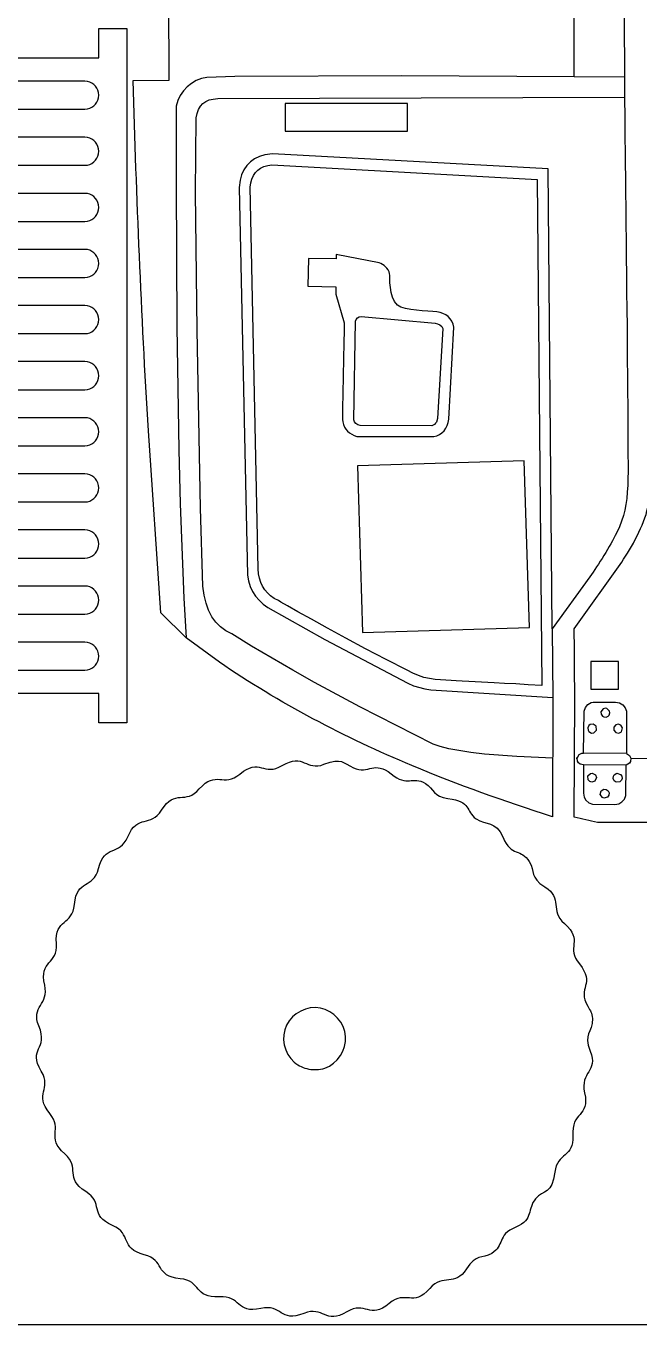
# Model space of a CAD drawing. Extents: x 19 to 601, y 5 to 578.
# Drawn here: x 405.3 to 461.5, y 198.2 to 317.4 of the extents above; entities that cross this region are included whole.
import ezdxf

# ---------------------------------------------------------------- set-up
doc = ezdxf.new("R2010")
doc.units = 0
doc.layers.get('0').update_dxf_attribs({"linetype": 'CONTINUOUS'})

msp = doc.modelspace()

# ---------------------------------------------------------------- linework, layer by layer
at = {"color": 1}
for p, q in [((455.568987, 312.775514), (455.486087, 384.193814)), ((420.897287, 312.415614), (420.458087, 312.161314)), ((421.373387, 312.602014), (420.897287, 312.415614)), ((421.879087, 312.714914), (421.373387, 312.602014)), ((424.427287, 312.777814), (421.879087, 312.714914)), ((439.767787, 312.856714), (424.427287, 312.777814)), ((455.568987, 312.775514), (439.767787, 312.856714)), ((460.179087, 312.731114), (455.568987, 312.775514)), ((419.718587, 311.472214), (419.432387, 311.048614)), ((420.062687, 311.845014), (419.718587, 311.472214)), ((420.458087, 312.161314), (420.062687, 311.845014)), ((419.062687, 310.071714), (419.058287, 302.885814)), ((419.211387, 310.579814), (419.062687, 310.071714)), ((419.432387, 311.048614), (419.211387, 310.579814)), ((421.108487, 309.752914), (421.282087, 310.055214)), ((421.282087, 310.055214), (421.503487, 310.303514)), ((421.503487, 310.303514), (421.772587, 310.498014)), ((421.772587, 310.498014), (422.089787, 310.638714)), ((422.089787, 310.638714), (422.455087, 310.725514)), ((422.455087, 310.725514), (422.867987, 310.758414)), ((422.867987, 310.758414), (460.181287, 310.903914)), ((420.845187, 302.161414), (420.905087, 308.986914)), ((420.905087, 308.986914), (420.982887, 309.396814)), ((420.982887, 309.396814), (421.108487, 309.752914)), ((426.255887, 305.244314), (425.868287, 304.963414)), ((426.700787, 305.462214), (426.255887, 305.244314)), ((427.201787, 305.614214), (426.700787, 305.462214)), ((427.897087, 305.699614), (427.201787, 305.614214)), ((453.169687, 304.322014), (427.897087, 305.699614)), ((425.270087, 304.224214), (425.062187, 303.771514)), ((425.539387, 304.622514), (425.270087, 304.224214)), ((425.868287, 304.963414), (425.539387, 304.622514)), ((453.555287, 262.127014), (453.169687, 304.322014)), ((419.058287, 302.885814), (419.127787, 289.837314)), ((424.916287, 303.267214), (424.830587, 302.604414)), ((425.062187, 303.771514), (424.916287, 303.267214)), ((420.971987, 289.530514), (420.845187, 302.161414)), ((424.830587, 302.604414), (425.611687, 267.038314)), ((419.127787, 289.837314), (419.301587, 278.553414)), ((435.339987, 281.290814), (435.510287, 290.357914)), ((436.035487, 290.781814), (442.827087, 290.161114)), ((443.513287, 289.677814), (443.037487, 281.405014)), ((421.305487, 273.193214), (420.971987, 289.530514)), ((443.037487, 281.405014), (442.941287, 281.075414)), ((442.504387, 280.755414), (435.934987, 280.763814)), ((419.301587, 278.553414), (419.427987, 273.573114)), ((419.427987, 273.573114), (419.758587, 264.936014)), ((421.511487, 266.033614), (421.305487, 273.193214)), ((425.611687, 267.038314), (425.708087, 266.510714)), ((421.623287, 265.219414), (421.511487, 266.033614)), ((425.708087, 266.510714), (425.861687, 266.015614)), ((425.861687, 266.015614), (426.072187, 265.554314)), ((419.758587, 264.936014), (419.963187, 261.279214)), ((421.798387, 264.481114), (421.623287, 265.219414)), ((426.072187, 265.554314), (426.338887, 265.128114)), ((426.338887, 265.128114), (426.661687, 264.738414)), ((426.661687, 264.738414), (427.039787, 264.386514)), ((422.036187, 263.818714), (421.798387, 264.481114)), ((422.337387, 263.232314), (422.036187, 263.818714)), ((427.039787, 264.386514), (427.472887, 264.073914)), ((427.472887, 264.073914), (432.706287, 261.123614)), ((422.701387, 262.721714), (422.337387, 263.232314)), ((423.128387, 262.287114), (422.701387, 262.721714)), ((423.618387, 261.928314), (423.128387, 262.287114)), ((424.171187, 261.645514), (423.618387, 261.928314)), ((425.965387, 260.538614), (424.171187, 261.645514)), ((432.706287, 261.123614), (440.292487, 257.138014)), ((429.746387, 258.313114), (425.965387, 260.538614)), ((431.733087, 257.194714), (429.746387, 258.313114)), ((435.899787, 254.946214), (431.733087, 257.194714)), ((440.292487, 257.138014), (440.825487, 256.902214)), ((440.825487, 256.902214), (441.877687, 256.597814)), ((441.877687, 256.597814), (442.407887, 256.508414)), ((442.407887, 256.508414), (453.608787, 255.819714)), ((456.602787, 254.908214), (456.828787, 255.172014)), ((456.828787, 255.172014), (457.131387, 255.346314)), ((457.131387, 255.346314), (457.303987, 255.392614)), ((457.303987, 255.392614), (459.359987, 255.393514)), ((459.359987, 255.393514), (459.714487, 255.326714)), ((459.714487, 255.326714), (460.014387, 255.147914)), ((460.014387, 255.147914), (460.236387, 254.880614)), ((442.631987, 251.544714), (435.899787, 254.946214)), ((456.431287, 250.716814), (456.476987, 254.578114)), ((456.476987, 254.578114), (456.602787, 254.908214)), ((458.208687, 254.782914), (458.007187, 254.500014)), ((458.007187, 254.500014), (458.024787, 254.279814)), ((458.024787, 254.279814), (458.145487, 254.105914)), ((458.145487, 254.105914), (458.267787, 254.033114)), ((458.419087, 254.838114), (458.208687, 254.782914)), ((458.267787, 254.033114), (458.487687, 254.012214)), ((458.564087, 254.811014), (458.419087, 254.838114)), ((458.487687, 254.012214), (458.681587, 254.101814)), ((458.807087, 254.564314), (458.564087, 254.811014)), ((458.681587, 254.101814), (458.773587, 254.209314)), ((458.773587, 254.209314), (458.831987, 254.418914)), ((458.831987, 254.418914), (458.807087, 254.564314)), ((460.236387, 254.880614), (460.357087, 254.548614)), ((460.357087, 254.548614), (460.346587, 250.678714)), ((456.913587, 253.239714), (456.820987, 253.047114)), ((456.820987, 253.047114), (456.838687, 252.827014)), ((456.838687, 252.827014), (456.909587, 252.703514)), ((456.909587, 252.703514), (457.151887, 252.560414)), ((457.022487, 253.330014), (456.913587, 253.239714)), ((457.307587, 253.378014), (457.022487, 253.330014)), ((457.590587, 253.176514), (457.307587, 253.378014)), ((457.371987, 252.578114), (457.618587, 252.821014)), ((457.618587, 252.821014), (457.590587, 253.176514)), ((459.191087, 253.099514), (459.188887, 252.809114)), ((459.188887, 252.809114), (459.367287, 252.593714)), ((459.372687, 253.312214), (459.191087, 253.099514)), ((459.583187, 253.367414), (459.372687, 253.312214)), ((459.850487, 253.267514), (459.583187, 253.367414)), ((459.651687, 252.541414), (459.896187, 252.680814)), ((459.989887, 253.023014), (459.850487, 253.267514)), ((459.896187, 252.680814), (459.989887, 253.023014)), ((443.271187, 251.321914), (442.631987, 251.544714)), ((457.151887, 252.560414), (457.371987, 252.578114)), ((459.367287, 252.593714), (459.651687, 252.541414)), ((444.062187, 251.119114), (443.271187, 251.321914)), ((446.098787, 250.773014), (444.062187, 251.119114)), ((447.344787, 250.629814), (446.098787, 250.773014)), ((450.291287, 250.403014), (447.344787, 250.629814)), ((453.591587, 250.264414), (450.291287, 250.403014)), ((455.848587, 250.260214), (456.029587, 250.597814)), ((456.029587, 250.597814), (456.270487, 250.709714)), ((456.270487, 250.709714), (456.431287, 250.716814)), ((460.346587, 250.678714), (456.431287, 250.716814)), ((460.346587, 250.678714), (460.647787, 250.500314)), ((460.647787, 250.500314), (460.759587, 250.259414)), ((455.873187, 249.976314), (455.848587, 250.260214)), ((455.961587, 249.822814), (455.873187, 249.976314)), ((456.095387, 249.708214), (455.961587, 249.822814)), ((456.423387, 249.634914), (456.095387, 249.708214)), ((456.423387, 249.634914), (456.403687, 247.042314)), ((460.338887, 249.613314), (456.423387, 249.634914)), ((460.298887, 246.829914), (460.338887, 249.613314)), ((460.642787, 249.787214), (460.338887, 249.613314)), ((460.733387, 249.939314), (460.642787, 249.787214)), ((460.759587, 250.259414), (460.733387, 249.939314)), ((460.759587, 250.259414), (485.415287, 249.938714)), ((456.806987, 248.617014), (457.053687, 248.860014)), ((456.835087, 248.261614), (456.806987, 248.617014)), ((456.983187, 248.111214), (456.835087, 248.261614)), ((457.192787, 248.052814), (456.983187, 248.111214)), ((457.053687, 248.860014), (457.199087, 248.884914)), ((457.461587, 248.148614), (457.192787, 248.052814)), ((457.199087, 248.884914), (457.516187, 248.734514)), ((457.611987, 248.465714), (457.461587, 248.148614)), ((457.516187, 248.734514), (457.611987, 248.465714)), ((459.136287, 248.379314), (459.157287, 248.599114)), ((459.225987, 248.185314), (459.136287, 248.379314)), ((459.157287, 248.599114), (459.229987, 248.721514)), ((459.398087, 248.062014), (459.225987, 248.185314)), ((459.229987, 248.721514), (459.474487, 248.860914)), ((459.753487, 248.090114), (459.398087, 248.062014)), ((459.474487, 248.860914), (459.816587, 248.767214)), ((459.903787, 248.238314), (459.753487, 248.090114)), ((459.816587, 248.767214), (459.937287, 248.593214)), ((459.954887, 248.373114), (459.903787, 248.238314)), ((459.937287, 248.593214), (459.954887, 248.373114)), ((456.403687, 247.042314), (456.465087, 246.686814)), ((457.949987, 246.926414), (458.043787, 247.268614)), ((458.147187, 246.640414), (457.949987, 246.926414)), ((458.043787, 247.268614), (458.288287, 247.408014)), ((458.288287, 247.408014), (458.508087, 247.387014)), ((458.508087, 247.387014), (458.680187, 247.263714)), ((458.748887, 246.849914), (458.625587, 246.677814)), ((458.680187, 247.263714), (458.769887, 247.069814)), ((458.769887, 247.069814), (458.748887, 246.849914)), ((460.173087, 246.499914), (460.298887, 246.829914)), ((456.465087, 246.686814), (456.639387, 246.384214)), ((456.639387, 246.384214), (456.903287, 246.158214)), ((456.903287, 246.158214), (457.233387, 246.032414)), ((457.233387, 246.032414), (459.289087, 246.000314)), ((458.282087, 246.589314), (458.147187, 246.640414)), ((458.625587, 246.677814), (458.282087, 246.589314)), ((459.289087, 246.000314), (459.644487, 246.061714)), ((459.644487, 246.061714), (459.947087, 246.236014)), ((459.947087, 246.236014), (460.173087, 246.499914))]:
    msp.add_line(p, q, dxfattribs=at)
at = {"color": 3}
for p, q in [((460.004187, 384.529614), (460.181287, 310.903914)), ((418.410387, 312.440214), (418.394887, 325.753014)), ((411.971387, 314.502814), (411.971387, 317.205114)), ((411.971387, 317.205114), (414.521387, 317.205114)), ((414.521387, 317.205114), (414.521387, 253.483314)), ((355.613887, 314.502814), (411.971387, 314.502814)), ((415.119587, 312.436514), (418.410387, 312.440214)), ((426.144687, 303.700914), (426.324887, 303.972614)), ((426.324887, 303.972614), (426.546287, 304.201014)), ((426.546287, 304.201014), (426.808687, 304.386114)), ((426.808687, 304.386114), (427.111987, 304.527814)), ((427.111987, 304.527814), (427.456287, 304.626314)), ((427.456287, 304.626314), (427.841387, 304.681514)), ((427.841387, 304.681514), (452.158987, 303.356114)), ((425.849987, 302.625914), (425.907287, 303.027614)), ((425.907287, 303.027614), (426.005587, 303.385914)), ((426.005587, 303.385914), (426.144687, 303.700914)), ((452.158987, 303.356114), (452.579887, 256.910314)), ((426.592387, 267.614014), (425.849987, 302.625914)), ((417.639387, 263.583214), (416.507887, 280.268714)), ((455.569587, 262.127014), (459.925387, 268.231314)), ((426.622087, 267.174414), (426.592387, 267.614014)), ((426.695587, 266.763814), (426.622087, 267.174414)), ((426.812887, 266.382214), (426.695587, 266.763814)), ((426.974287, 266.029714), (426.812887, 266.382214)), ((427.179487, 265.706214), (426.974287, 266.029714)), ((456.989887, 266.878914), (453.555287, 262.127014)), ((427.428487, 265.411814), (427.179487, 265.706214)), ((427.721687, 265.146414), (427.428487, 265.411814)), ((428.058687, 264.910014), (427.721687, 265.146414)), ((428.439587, 264.702714), (428.058687, 264.910014)), ((428.653987, 264.578714), (428.439587, 264.702714)), ((419.963187, 261.279214), (417.639387, 263.583214)), ((429.262787, 264.229314), (428.653987, 264.578714)), ((430.214587, 263.688714), (429.262787, 264.229314)), ((431.457987, 262.990814), (430.214587, 263.688714)), ((432.941287, 262.169714), (431.457987, 262.990814)), ((423.028087, 259.059214), (419.963187, 261.279214)), ((434.613187, 261.259414), (432.941287, 262.169714)), ((436.422387, 260.294014), (434.613187, 261.259414)), ((453.555287, 262.127014), (453.608787, 255.819714)), ((438.317187, 259.307614), (436.422387, 260.294014)), ((440.246187, 258.334214), (438.317187, 259.307614)), ((440.760387, 258.047014), (440.246187, 258.334214)), ((441.274587, 257.828114), (440.760387, 258.047014)), ((441.787387, 257.667114), (441.274587, 257.828114)), ((442.297087, 257.554014), (441.787387, 257.667114)), ((442.802887, 257.478314), (442.297087, 257.554014)), ((443.302887, 257.429914), (442.802887, 257.478314)), ((443.795587, 257.398514), (443.302887, 257.429914)), ((444.279787, 257.373814), (443.795587, 257.398514)), ((444.753787, 257.345714), (444.279787, 257.373814)), ((445.294287, 257.310914), (444.753787, 257.345714)), ((445.906187, 257.277114), (445.294287, 257.310914)), ((448.216787, 257.163214), (445.906187, 257.277114)), ((449.160787, 257.114614), (448.216787, 257.163214)), ((450.199687, 257.057614), (449.160787, 257.114614)), ((451.337787, 256.990114), (450.199687, 257.057614)), ((452.579887, 256.910314), (451.337787, 256.990114)), ((411.971387, 256.185614), (355.613887, 256.185614)), ((411.971387, 253.483314), (411.971387, 256.185614)), ((453.608787, 255.819714), (453.574787, 244.855214)), ((455.568987, 244.849214), (455.615787, 255.817414)), ((414.521387, 253.483314), (411.971387, 253.483314))]:
    msp.add_line(p, q, dxfattribs=at)
at = {"color": 7}
for p, q in [((410.684687, 312.367114), (358.378187, 312.367114)), ((410.915187, 312.346314), (410.684687, 312.367114)), ((411.132487, 312.286314), (410.915187, 312.346314)), ((411.332887, 312.190814), (411.132487, 312.286314)), ((411.512587, 312.063514), (411.332887, 312.190814)), ((411.667887, 311.908214), (411.512587, 312.063514)), ((411.795087, 311.728514), (411.667887, 311.908214)), ((411.890587, 311.528214), (411.795087, 311.728514)), ((411.950587, 311.310914), (411.890587, 311.528214)), ((411.971387, 311.080314), (411.950587, 311.310914)), ((411.950587, 310.849714), (411.971387, 311.080314)), ((410.915187, 309.814414), (411.132487, 309.874414)), ((411.132487, 309.874414), (411.332887, 309.969914)), ((411.332887, 309.969914), (411.512587, 310.097114)), ((411.512587, 310.097114), (411.667887, 310.252414)), ((411.667887, 310.252414), (411.795087, 310.432114)), ((411.795087, 310.432114), (411.890587, 310.632414)), ((411.890587, 310.632414), (411.950587, 310.849714)), ((440.265187, 310.325414), (429.048987, 310.312414)), ((429.048987, 310.312414), (429.051987, 307.763314)), ((440.268087, 307.776314), (440.265187, 310.325414)), ((358.276787, 309.793514), (410.684687, 309.793514)), ((410.684687, 309.793514), (410.915187, 309.814414)), ((429.051987, 307.763314), (440.268087, 307.776314)), ((410.684687, 307.219914), (356.900587, 307.219914)), ((410.915187, 307.199014), (410.684687, 307.219914)), ((411.132487, 307.139014), (410.915187, 307.199014)), ((411.332887, 307.043614), (411.132487, 307.139014)), ((411.512587, 306.916314), (411.332887, 307.043614)), ((411.667887, 306.761014), (411.512587, 306.916314)), ((411.795087, 306.581314), (411.667887, 306.761014)), ((411.890587, 306.381014), (411.795087, 306.581314)), ((411.950587, 306.163714), (411.890587, 306.381014)), ((411.512587, 304.949914), (411.667887, 305.105214)), ((411.667887, 305.105214), (411.795087, 305.284914)), ((411.795087, 305.284914), (411.890587, 305.485214)), ((411.890587, 305.485214), (411.950587, 305.702514)), ((411.971387, 305.933014), (411.950587, 306.163714)), ((411.950587, 305.702514), (411.971387, 305.933014)), ((356.900587, 304.646314), (410.684687, 304.646314)), ((410.684687, 304.646314), (410.915187, 304.667114)), ((410.915187, 304.667114), (411.132487, 304.727114)), ((411.132487, 304.727114), (411.332887, 304.822614)), ((411.332887, 304.822614), (411.512587, 304.949914)), ((410.684687, 302.072614), (356.900587, 302.072614)), ((410.915187, 302.051814), (410.684687, 302.072614)), ((411.132487, 301.991814), (410.915187, 302.051814)), ((411.332887, 301.896314), (411.132487, 301.991814)), ((411.512587, 301.769114), (411.332887, 301.896314)), ((411.667887, 301.613714), (411.512587, 301.769114)), ((411.795087, 301.434114), (411.667887, 301.613714)), ((411.890587, 301.233714), (411.795087, 301.434114)), ((411.795087, 300.137614), (411.890587, 300.338014)), ((411.950587, 301.016414), (411.890587, 301.233714)), ((411.890587, 300.338014), (411.950587, 300.555314)), ((411.971387, 300.785814), (411.950587, 301.016414)), ((411.950587, 300.555314), (411.971387, 300.785814)), ((358.163887, 299.499114), (410.684687, 299.499114)), ((410.684687, 299.499114), (410.915187, 299.519914)), ((410.915187, 299.519914), (411.132487, 299.579914)), ((411.132487, 299.579914), (411.332887, 299.675414)), ((411.332887, 299.675414), (411.512587, 299.802614)), ((411.512587, 299.802614), (411.667887, 299.958014)), ((411.667887, 299.958014), (411.795087, 300.137614)), ((410.684687, 296.925414), (358.163887, 296.925414)), ((410.915187, 296.904614), (410.684687, 296.925414)), ((411.132487, 296.844614), (410.915187, 296.904614)), ((411.332887, 296.749114), (411.132487, 296.844614)), ((411.512587, 296.621814), (411.332887, 296.749114)), ((411.667887, 296.466514), (411.512587, 296.621814)), ((411.795087, 296.286814), (411.667887, 296.466514)), ((411.890587, 296.086514), (411.795087, 296.286814)), ((411.950587, 295.869214), (411.890587, 296.086514)), ((411.971387, 295.638614), (411.950587, 295.869214)), ((411.950587, 295.408014), (411.971387, 295.638614)), ((410.915187, 294.372714), (411.132487, 294.432714)), ((411.132487, 294.432714), (411.332887, 294.528114)), ((411.332887, 294.528114), (411.512587, 294.655414)), ((411.512587, 294.655414), (411.667887, 294.810714)), ((411.667887, 294.810714), (411.795087, 294.990414)), ((411.795087, 294.990414), (411.890587, 295.190714)), ((411.890587, 295.190714), (411.950587, 295.408014)), ((356.900587, 294.351814), (410.684687, 294.351814)), ((410.684687, 294.351814), (410.915187, 294.372714)), ((410.684687, 291.778314), (356.900587, 291.778314)), ((410.915187, 291.757414), (410.684687, 291.778314)), ((411.132487, 291.697414), (410.915187, 291.757414)), ((411.332887, 291.601914), (411.132487, 291.697414)), ((411.512587, 291.474714), (411.332887, 291.601914)), ((411.667887, 291.319314), (411.512587, 291.474714)), ((411.795087, 291.139614), (411.667887, 291.319314)), ((411.890587, 290.939314), (411.795087, 291.139614)), ((411.950587, 290.722014), (411.890587, 290.939314)), ((411.512587, 289.508214), (411.667887, 289.663514)), ((411.667887, 289.663514), (411.795087, 289.843214)), ((411.795087, 289.843214), (411.890587, 290.043514)), ((411.890587, 290.043514), (411.950587, 290.260814)), ((411.971387, 290.491314), (411.950587, 290.722014)), ((411.950587, 290.260814), (411.971387, 290.491314)), ((356.900587, 289.204614), (410.684687, 289.204614)), ((410.684687, 289.204614), (410.915187, 289.225414)), ((410.915187, 289.225414), (411.132487, 289.285414)), ((411.132487, 289.285414), (411.332887, 289.380914)), ((411.332887, 289.380914), (411.512587, 289.508214)), ((410.684687, 286.631014), (358.163887, 286.631014)), ((410.915187, 286.610214), (410.684687, 286.631014)), ((411.132487, 286.550214), (410.915187, 286.610214)), ((411.332887, 286.454714), (411.132487, 286.550214)), ((411.512587, 286.327514), (411.332887, 286.454714)), ((411.667887, 286.172114), (411.512587, 286.327514)), ((411.795087, 285.992414), (411.667887, 286.172114)), ((411.890587, 285.792114), (411.795087, 285.992414)), ((411.795087, 284.696014), (411.890587, 284.896314)), ((411.950587, 285.574814), (411.890587, 285.792114)), ((411.890587, 284.896314), (411.950587, 285.113614)), ((411.971387, 285.344214), (411.950587, 285.574814)), ((411.950587, 285.113614), (411.971387, 285.344214)), ((358.163887, 284.057414), (410.684687, 284.057414)), ((410.684687, 284.057414), (410.915187, 284.078214)), ((410.915187, 284.078214), (411.132487, 284.138214)), ((411.132487, 284.138214), (411.332887, 284.233714)), ((411.332887, 284.233714), (411.512587, 284.360914)), ((411.512587, 284.360914), (411.667887, 284.516314)), ((411.667887, 284.516314), (411.795087, 284.696014)), ((410.684687, 281.483814), (356.900587, 281.483814)), ((410.915187, 281.463014), (410.684687, 281.483814)), ((411.132487, 281.403014), (410.915187, 281.463014)), ((411.332887, 281.307514), (411.132487, 281.403014)), ((411.512587, 281.180214), (411.332887, 281.307514)), ((411.667887, 281.024914), (411.512587, 281.180214)), ((411.795087, 280.845214), (411.667887, 281.024914)), ((411.890587, 280.644914), (411.795087, 280.845214)), ((411.950587, 280.427614), (411.890587, 280.644914)), ((411.971387, 280.197014), (411.950587, 280.427614)), ((411.950587, 279.966414), (411.971387, 280.197014)), ((356.900587, 278.910114), (410.684687, 278.910114)), ((410.684687, 278.910114), (410.915187, 278.931014)), ((410.915187, 278.931014), (411.132487, 278.991014)), ((411.132487, 278.991014), (411.332887, 279.086514)), ((411.332887, 279.086514), (411.512587, 279.213714)), ((411.512587, 279.213714), (411.667887, 279.369114)), ((411.667887, 279.369114), (411.795087, 279.548814)), ((411.795087, 279.548814), (411.890587, 279.749114)), ((411.890587, 279.749114), (411.950587, 279.966414)), ((410.684687, 276.336614), (356.900587, 276.336614)), ((410.915187, 276.315714), (410.684687, 276.336614)), ((411.132487, 276.255714), (410.915187, 276.315714)), ((411.332887, 276.160214), (411.132487, 276.255714)), ((411.512587, 276.033014), (411.332887, 276.160214)), ((411.667887, 275.877714), (411.512587, 276.033014)), ((411.795087, 275.698014), (411.667887, 275.877714)), ((411.890587, 275.497714), (411.795087, 275.698014)), ((411.950587, 275.280414), (411.890587, 275.497714)), ((411.512587, 274.066614), (411.667887, 274.221914)), ((411.667887, 274.221914), (411.795087, 274.401614)), ((411.795087, 274.401614), (411.890587, 274.601914)), ((411.890587, 274.601914), (411.950587, 274.819214)), ((411.971387, 275.049714), (411.950587, 275.280414)), ((411.950587, 274.819214), (411.971387, 275.049714)), ((358.163887, 273.763014), (410.684687, 273.763014)), ((410.684687, 273.763014), (410.915187, 273.783814)), ((410.915187, 273.783814), (411.132487, 273.843814)), ((411.132487, 273.843814), (411.332887, 273.939314)), ((411.332887, 273.939314), (411.512587, 274.066614)), ((410.684687, 271.189314), (358.163887, 271.189314)), ((410.915187, 271.168514), (410.684687, 271.189314)), ((411.132487, 271.108514), (410.915187, 271.168514)), ((411.332887, 271.013014), (411.132487, 271.108514)), ((411.512587, 270.885814), (411.332887, 271.013014)), ((411.667887, 270.730414), (411.512587, 270.885814)), ((411.795087, 270.550814), (411.667887, 270.730414)), ((411.890587, 270.350414), (411.795087, 270.550814)), ((411.795087, 269.254314), (411.890587, 269.454714)), ((411.950587, 270.133114), (411.890587, 270.350414)), ((411.890587, 269.454714), (411.950587, 269.672014)), ((411.971387, 269.902514), (411.950587, 270.133114)), ((411.950587, 269.672014), (411.971387, 269.902514)), ((356.900587, 268.615814), (410.684687, 268.615814)), ((410.684687, 268.615814), (410.915187, 268.636614)), ((410.915187, 268.636614), (411.132487, 268.696614)), ((411.132487, 268.696614), (411.332887, 268.792114)), ((411.332887, 268.792114), (411.512587, 268.919314)), ((411.512587, 268.919314), (411.667887, 269.074614)), ((411.667887, 269.074614), (411.795087, 269.254314)), ((410.684687, 266.042114), (356.900587, 266.042114)), ((410.915187, 266.021314), (410.684687, 266.042114)), ((411.132487, 265.961314), (410.915187, 266.021314)), ((411.332887, 265.865814), (411.132487, 265.961314)), ((411.512587, 265.738514), (411.332887, 265.865814)), ((411.667887, 265.583214), (411.512587, 265.738514)), ((411.795087, 265.403514), (411.667887, 265.583214)), ((411.890587, 265.203214), (411.795087, 265.403514)), ((411.950587, 264.985914), (411.890587, 265.203214)), ((411.971387, 264.755314), (411.950587, 264.985914)), ((411.950587, 264.524714), (411.971387, 264.755314)), ((356.900587, 263.468514), (410.684687, 263.468514)), ((410.684687, 263.468514), (410.915187, 263.489314)), ((410.915187, 263.489314), (411.132487, 263.549414)), ((411.132487, 263.549414), (411.332887, 263.644814)), ((411.332887, 263.644814), (411.512587, 263.772114)), ((411.512587, 263.772114), (411.667887, 263.927414)), ((411.667887, 263.927414), (411.795087, 264.107114)), ((411.795087, 264.107114), (411.890587, 264.307414)), ((411.890587, 264.307414), (411.950587, 264.524714)), ((410.684687, 260.894914), (358.276787, 260.894914)), ((410.915187, 260.874014), (410.684687, 260.894914)), ((411.132487, 260.814014), (410.915187, 260.874014)), ((411.332887, 260.718514), (411.132487, 260.814014)), ((411.512587, 260.591314), (411.332887, 260.718514)), ((411.667887, 260.436014), (411.512587, 260.591314)), ((411.795087, 260.256314), (411.667887, 260.436014)), ((411.890587, 260.056014), (411.795087, 260.256314)), ((411.950587, 259.838714), (411.890587, 260.056014)), ((411.971387, 259.608014), (411.950587, 259.838714)), ((411.332887, 258.497614), (411.512587, 258.624914)), ((411.512587, 258.624914), (411.667887, 258.780214)), ((411.667887, 258.780214), (411.795087, 258.959914)), ((411.795087, 258.959914), (411.890587, 259.160214)), ((411.890587, 259.160214), (411.950587, 259.377514)), ((411.950587, 259.377514), (411.971387, 259.608014)), ((358.378187, 258.321314), (410.684687, 258.321314)), ((410.684687, 258.321314), (410.915187, 258.342114)), ((410.915187, 258.342114), (411.132487, 258.402114)), ((411.132487, 258.402114), (411.332887, 258.497614))]:
    msp.add_line(p, q, dxfattribs=at)
at = {"color": 2}
for p, q in [((431.190987, 296.096814), (431.149387, 293.547214)), ((433.740787, 296.055314), (431.190987, 296.096814)), ((433.747387, 296.460114), (433.740787, 296.055314)), ((437.680887, 295.708814), (433.747387, 296.460114)), ((431.149387, 293.547214), (433.699087, 293.505614)), ((433.699087, 293.505614), (433.687887, 292.821414)), ((433.687887, 292.821414), (434.454887, 290.177714)), ((444.055687, 281.344714), (444.529587, 289.797114)), ((435.637387, 279.772114), (442.676587, 279.749914)), ((450.986587, 277.538914), (435.693587, 277.075614)), ((435.693587, 277.075614), (436.156787, 261.782614)), ((451.449887, 262.245914), (450.986587, 277.538914)), ((436.156787, 261.782614), (451.449887, 262.245914))]:
    msp.add_line(p, q, dxfattribs=at)
at = {"color": 175}
msp.add_line((19.466187, 198.307914), (599.466187, 198.307914), dxfattribs=at)
at = {"color": 3}
for points in [[(416.507887, 280.268714), (415.860887, 291.089514), (415.429987, 301.607514), (415.119587, 312.436514)], [(460.181287, 310.903914), (460.191487, 309.042314), (460.585687, 276.981614), (460.480887, 275.287514)], [(460.480887, 275.287514), (460.370787, 273.507814), (460.206087, 272.466814), (459.444387, 270.893014)], [(459.925387, 268.231314), (460.806787, 269.593414), (462.008787, 271.634714), (462.305587, 273.236814)], [(459.444387, 270.893014), (458.876287, 269.719214), (457.745587, 267.961914), (456.989887, 266.878914)], [(455.615787, 255.817414), (455.600387, 257.920614), (455.584987, 260.023814), (455.569587, 262.127014)], [(440.663287, 249.570314), (434.618787, 252.113714), (428.426687, 255.335314), (423.028087, 259.059214)], [(424.897287, 248.798214), (426.711887, 250.313814), (427.080987, 248.556414), (428.780987, 249.571914)], [(428.780987, 249.571914), (430.769187, 250.759514), (430.930787, 249.054614), (432.614587, 249.685814)], [(432.614587, 249.685814), (434.304687, 250.319314), (434.272087, 249.831614), (435.332787, 249.360314)], [(421.182987, 247.427514), (422.737687, 249.207314), (423.379187, 247.530314), (424.897287, 248.798214)], [(435.332787, 249.360314), (436.711687, 248.747914), (437.249887, 250.077714), (438.765587, 248.817314)], [(453.574787, 244.855214), (449.058787, 246.361114), (445.070687, 247.715714), (440.663287, 249.570314)], [(438.765587, 248.817314), (440.287987, 247.551314), (440.709387, 248.684914), (441.925387, 247.931114)], [(441.925387, 247.931114), (442.696687, 247.452914), (442.684287, 246.694514), (443.985487, 246.548114)], [(417.728687, 245.492014), (418.985787, 247.493614), (419.880687, 245.936614), (421.182987, 247.427514)], [(443.985487, 246.548114), (446.170487, 246.302214), (445.566187, 245.398514), (446.574987, 244.682014)], [(414.619787, 243.039714), (415.548287, 245.214114), (416.675987, 243.815914), (417.728687, 245.492014)], [(446.574987, 244.682014), (447.470587, 244.045914), (448.359687, 244.554714), (449.034087, 242.984114)], [(457.695787, 244.354614), (456.986887, 244.519514), (456.277887, 244.684314), (455.568987, 244.849214)], [(496.965487, 244.354614), (483.875587, 244.354614), (470.785687, 244.354614), (457.695787, 244.354614)], [(411.932787, 240.131914), (412.508987, 242.423414), (413.843287, 241.221214), (414.619787, 243.039714)], [(449.034087, 242.984114), (449.815087, 241.165414), (450.706487, 241.983514), (451.447387, 240.759814)], [(451.447387, 240.759814), (452.012587, 239.826214), (451.432687, 239.354214), (452.881287, 238.443614)], [(409.733787, 236.839514), (409.945187, 239.193614), (411.450687, 238.214414), (411.932787, 240.131914)], [(452.881287, 238.443614), (454.570987, 237.381414), (453.262387, 236.306614), (454.663887, 235.083114)], [(408.076787, 233.243914), (407.917487, 235.601214), (409.556887, 234.869214), (409.733787, 236.839514)], [(454.663887, 235.083114), (456.444087, 233.528814), (454.766687, 232.887914), (456.035187, 231.368514)], [(407.002887, 229.432314), (406.476387, 231.737714), (408.210287, 231.268014), (408.076787, 233.243914)], [(456.035187, 231.368514), (457.550287, 229.553814), (455.792987, 229.183914), (456.808287, 227.485314)], [(406.464887, 225.688714), (405.726787, 227.477114), (407.413587, 227.633814), (407.002887, 229.432314)], [(456.808287, 227.485314), (457.079887, 227.031114), (457.163787, 226.919214), (457.235887, 226.378614)], [(406.694687, 221.543614), (405.427087, 223.663814), (407.374687, 223.484114), (406.464887, 225.688714)], [(457.235887, 226.378614), (457.228287, 224.961414), (456.364787, 225.029614), (457.033087, 223.363514)], [(457.033087, 223.363514), (457.790487, 221.475314), (456.079987, 221.514614), (456.518887, 219.544414)], [(407.467487, 217.661014), (405.952987, 219.474314), (407.709287, 219.846614), (406.694687, 221.543614)], [(456.518887, 219.544414), (457.025187, 217.272014), (455.261287, 217.872514), (455.437387, 215.584314)], [(408.838887, 213.946414), (407.058387, 215.501114), (408.736387, 216.141814), (407.467487, 217.661014)], [(455.437387, 215.584314), (455.584187, 213.676614), (453.980387, 214.020314), (453.784587, 212.280814)], [(410.774487, 210.492014), (408.772787, 211.748514), (410.328787, 212.645414), (408.838887, 213.946414)], [(453.784587, 212.280814), (453.552087, 210.215214), (452.749187, 210.666814), (452.019187, 209.818214)], [(413.225887, 207.383314), (411.053587, 208.310814), (412.448687, 209.441114), (410.774487, 210.492014)], [(452.019187, 209.818214), (451.226887, 208.897214), (451.876287, 207.943414), (450.220787, 207.231914)], [(416.133987, 204.696214), (413.842087, 205.273114), (415.045387, 206.606414), (413.225887, 207.383314)], [(450.220787, 207.231914), (448.400787, 206.449714), (449.221087, 205.560514), (447.996287, 204.818814)], [(419.426487, 202.497114), (417.072987, 202.708414), (418.052787, 204.213214), (416.133987, 204.696214)], [(447.996287, 204.818814), (447.063087, 204.253714), (446.589987, 204.832814), (445.680187, 203.384814)], [(445.680187, 203.384814), (444.618487, 201.695114), (443.543087, 203.003514), (442.319487, 201.602114)], [(423.022587, 200.840114), (420.664087, 200.680814), (421.397687, 202.320114), (419.426487, 202.497114)], [(442.319487, 201.602114), (440.764987, 199.821814), (440.124187, 201.499614), (438.605187, 200.230914)], [(426.833687, 199.766214), (424.529987, 199.239314), (424.997287, 200.973514), (423.022587, 200.840114)], [(438.605187, 200.230914), (436.791587, 198.716114), (436.420187, 200.472714), (434.722387, 199.457914)], [(430.765687, 199.301514), (428.573487, 198.421014), (428.761187, 200.207014), (426.833687, 199.766214)], [(434.722387, 199.457914), (432.693087, 198.245014), (432.601587, 200.038814), (430.765687, 199.301514)]]:
    msp.add_open_spline(points, degree=3, dxfattribs=at)
at = {"color": 2}
for points in [[(438.636187, 294.715814), (438.529787, 295.178314), (438.084887, 295.556814), (437.680887, 295.708814)], [(439.361087, 291.827714), (438.512387, 292.531314), (438.699687, 294.440514), (438.636187, 294.715814)], [(442.967687, 291.208114), (442.079387, 291.318114), (440.052087, 291.254814), (439.361087, 291.827714)], [(444.529587, 289.797114), (444.427387, 290.582514), (443.756287, 291.110414), (442.967687, 291.208114)], [(434.454887, 290.177714), (434.517787, 289.707314), (434.239487, 281.695914), (434.333987, 281.121414)], [(442.676587, 279.749914), (443.461787, 279.887814), (443.974987, 280.541114), (444.055687, 281.344714)], [(434.333987, 281.121414), (434.453987, 280.391814), (434.958287, 279.967314), (435.637387, 279.772114)]]:
    msp.add_open_spline(points, degree=3, dxfattribs=at)
at = {"color": 1}
for points in [[(435.510287, 290.357914), (435.562787, 290.542414), (435.755787, 290.771214), (436.035487, 290.781814)], [(442.827087, 290.161114), (443.051587, 290.113614), (443.475587, 289.948214), (443.513287, 289.677814)], [(435.934987, 280.763814), (435.615187, 280.810314), (435.370787, 281.023914), (435.339987, 281.290814)], [(442.941287, 281.075414), (442.808087, 280.935214), (442.709087, 280.793414), (442.504387, 280.755414)], [(455.848587, 250.260214), (455.592087, 250.260214), (455.848587, 250.260214), (455.848587, 250.260214)]]:
    msp.add_open_spline(points, degree=3, dxfattribs=at)
at = {"color": 7}
for points in [[(459.639487, 259.123914), (458.789487, 259.123914), (457.939487, 259.123914), (457.089487, 259.123914)], [(457.089487, 259.123914), (457.089487, 258.274014), (457.089487, 257.424214), (457.089487, 256.574314)], [(459.639487, 256.574314), (459.639487, 257.424214), (459.639487, 258.274014), (459.639487, 259.123914)], [(457.089487, 256.574314), (457.939487, 256.574314), (458.789487, 256.574314), (459.639487, 256.574314)], [(432.287387, 227.320114), (431.063087, 227.554014), (429.723287, 226.880714), (429.180487, 225.758614)], [(434.599787, 224.723114), (434.508787, 225.966314), (433.511687, 227.086214), (432.287387, 227.320114)], [(429.180487, 225.758614), (428.637587, 224.636414), (428.941187, 223.168214), (429.884587, 222.353414)], [(432.689887, 221.817414), (433.866987, 222.227014), (434.690787, 223.479714), (434.599787, 224.723114)], [(429.884587, 222.353414), (430.301887, 221.993014), (430.748787, 221.864014), (431.215387, 221.709614)], [(431.215387, 221.709614), (431.706087, 221.681114), (432.169087, 221.636214), (432.689887, 221.817414)]]:
    msp.add_open_spline(points, degree=3, dxfattribs=at)

doc.saveas('drawing.dxf')
